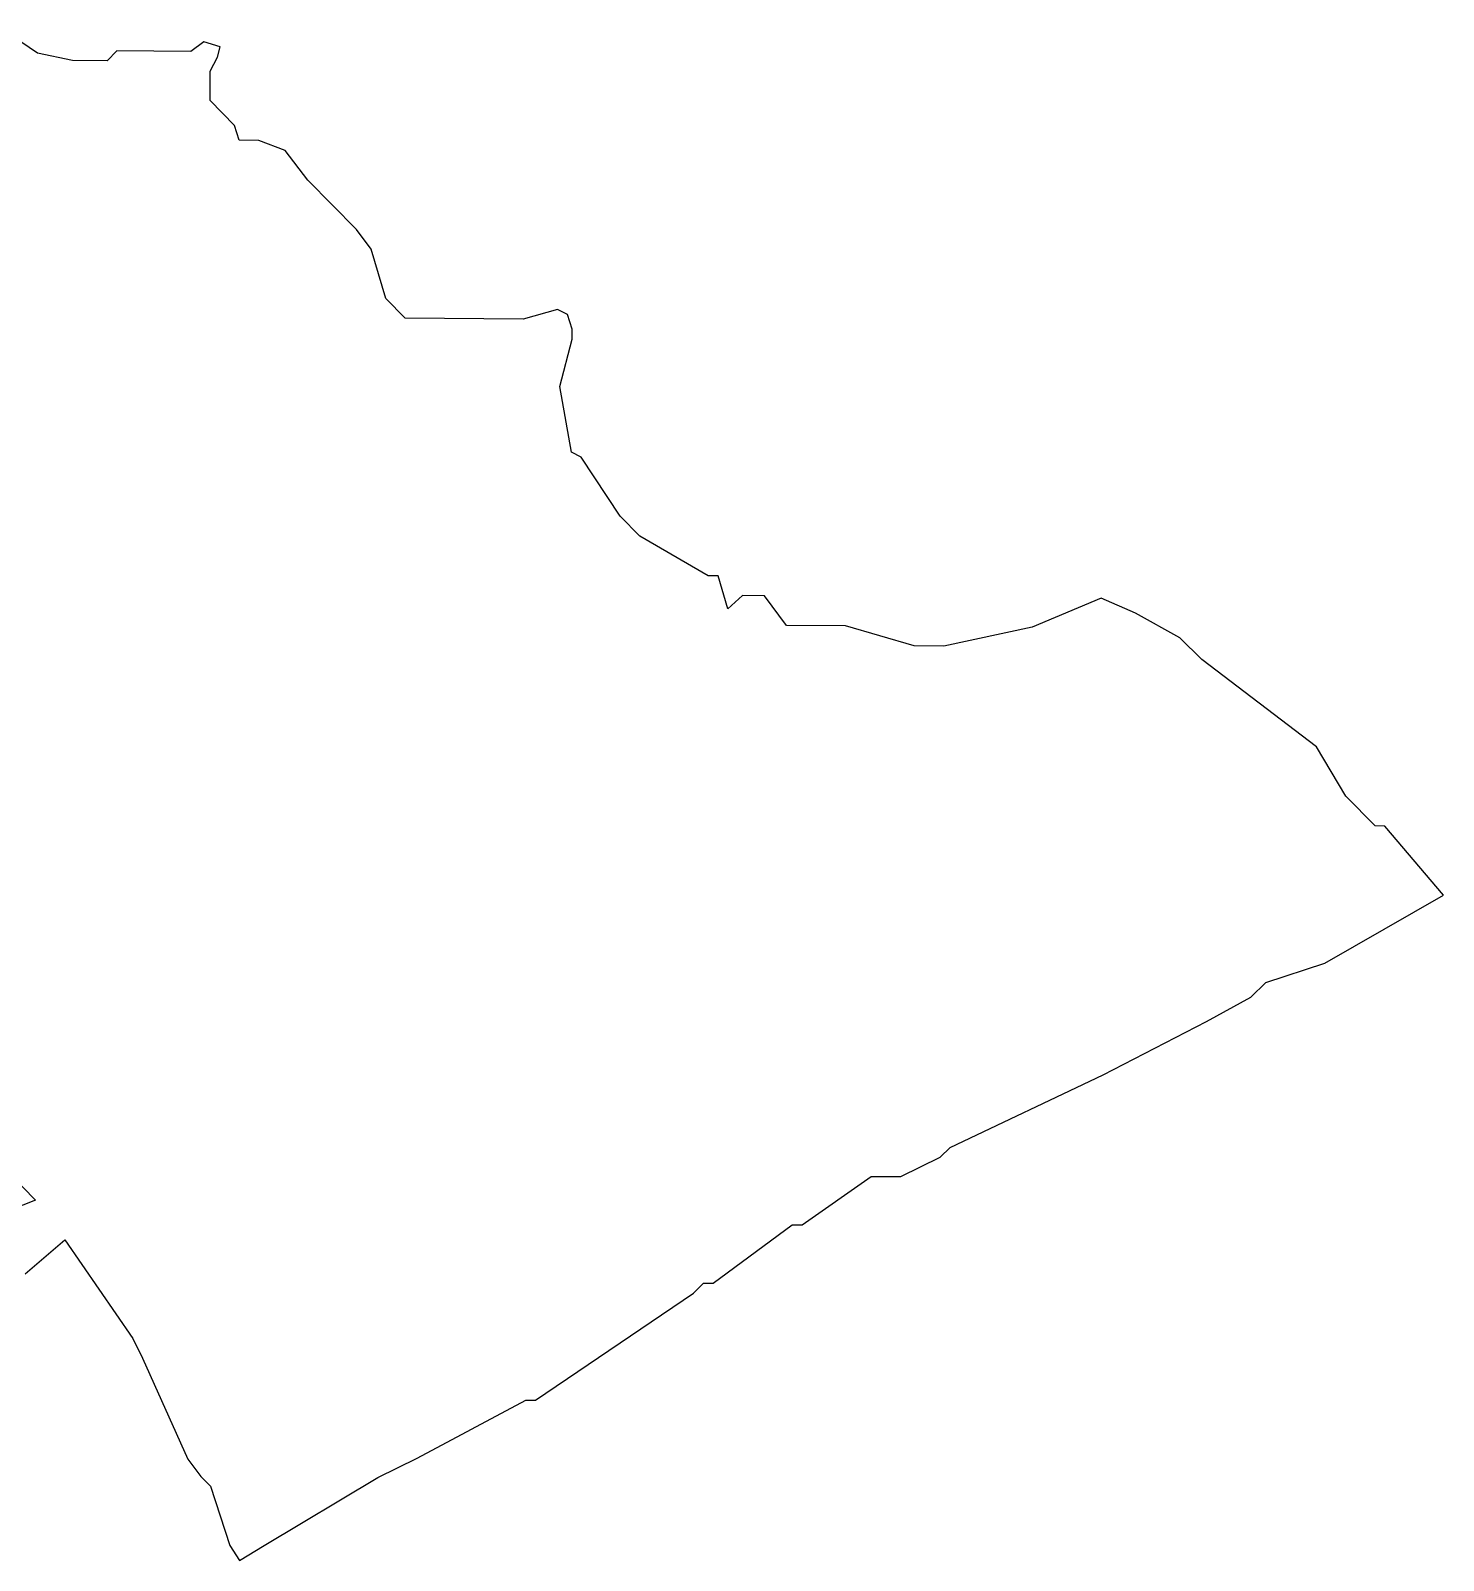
# Model space of a CAD drawing. Header units: metres. Extents: x 322794 to 326754, y 1820399 to 1822801.
# Drawn here: x 324774 to 326754, y 1820399 to 1822544 of the extents above; entities that cross this region are included whole.
import ezdxf

# ---------------------------------------------------------------- set-up
doc = ezdxf.new("R2010")
doc.units = ezdxf.units.M
doc.layers.add('VILLAGE BOUNDRY', color=10, linetype='Continuous')

msp = doc.modelspace()

# ---------------------------------------------------------------- linework, layer by layer
at = {"layer": 'VILLAGE BOUNDRY', "flags": 128}
for points in [[(324766.7, 1820801.3), (324822.2, 1820849.1), (324917.7, 1820710.7), (324931.3, 1820683), (324994.8, 1820541.4), (325012.8, 1820517.2), (325026.5, 1820503.3), (325053.5, 1820420.4), (325067.1, 1820399.4), (325101.7, 1820420.1), (325260.8, 1820515.5), (325316.1, 1820542.7), (325468.2, 1820624.3), (325482, 1820624.2), (325703.5, 1820774.3), (325717.3, 1820788), (325731.1, 1820787.9), (325841.9, 1820869.8), (325855.7, 1820869.7), (325952.5, 1820937.9), (325993.9, 1820937.7), (326049.2, 1820964.9), (326063, 1820978.5), (326277.3, 1821080.4), (326422.5, 1821155.2), (326484.7, 1821189.2), (326505.5, 1821209.8), (326588.3, 1821236.8), (326754.3, 1821332.1), (326672.3, 1821429.1), (326658.5, 1821429.2), (326617.5, 1821470.8), (326576.6, 1821540), (326415.7, 1821662.7), (326384.8, 1821692.8), (326323, 1821727.7), (326274.9, 1821748.7), (326178.2, 1821708), (326054, 1821681.3), (326012.7, 1821681.6), (325916.4, 1821709.8), (325833.8, 1821710.3), (325803.1, 1821751.9), (325772, 1821752.1), (325751.3, 1821733.4), (325737.8, 1821779.9), (325724, 1821780), (325628, 1821835.7), (325600.6, 1821863.5), (325546, 1821946.5), (325532.3, 1821953.5), (325516.2, 1822045.3), (325533.4, 1822111.9), (325533.4, 1822125.7), (325526.7, 1822146.4), (325513, 1822153.4), (325464.6, 1822139.9), (325299.3, 1822141), (325272, 1822168.8), (325251.8, 1822237.8), (325231.3, 1822265.5), (325162.8, 1822334.8), (325130.9, 1822376.4), (325094.3, 1822390.4), (325066.8, 1822390.6), (325060, 1822411.3), (325025.8, 1822446.2), (325026.1, 1822487.3), (325036.2, 1822507.1), (325040.1, 1822521.7), (325017.1, 1822528.7), (324998.7, 1822515.1), (324895.4, 1822515.8), (324881.5, 1822502.1), (324833.3, 1822502.4), (324784.2, 1822512.6), (324737.2, 1822544.4)], [(324726.5, 1820960), (324781.2, 1820904.5), (324712.1, 1820877.4)]]:
    msp.add_lwpolyline(points, dxfattribs=at)

doc.saveas('drawing.dxf')
